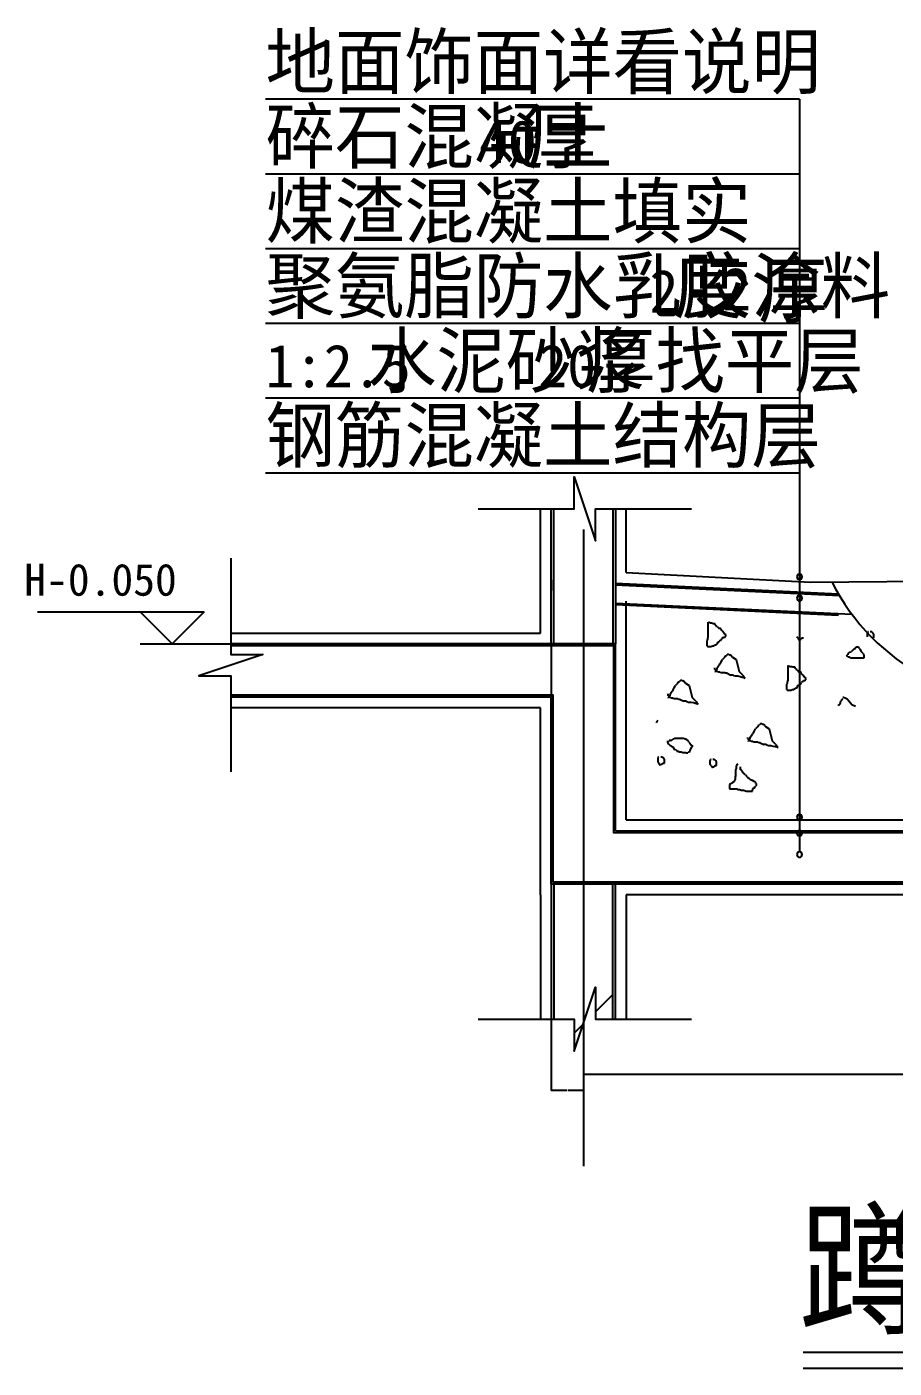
# Model space of a CAD drawing. Header units: metres. Extents: x -5542 to -2258, y 243 to 2755.
# Drawn here: x -5542 to -3918, y 243 to 2755 of the extents above; entities that cross this region are included whole.
import ezdxf

# ---------------------------------------------------------------- set-up
doc = ezdxf.new("R2010")
doc.units = ezdxf.units.M
for name, color, linetype in [('DOTE', 1, 'Continuous'), ('PUB_DIM', 3, 'Continuous'), ('PUB_TEXT', 7, 'Continuous'), ('PUB_WALL', 255, 'Continuous'), ('S_FLOOR', 2, 'Continuous'), ('S_SURFACE', 6, 'Continuous'), ('S_WALL', 255, 'Continuous')]:
    doc.layers.add(name, color=color, linetype=linetype)
doc.dimstyles.get("Standard").update_dxf_attribs({"dimtxt": 2.5, "dimasz": 2.5, "dimexe": 1.25, "dimexo": 0.625, "dimtad": 1, "dimcen": 2.5, "dimazin": 3, "dimtfac": 1, "dimtmove": 0, "dimatfit": 3})

# ---------------------------------------------------------------- blocks, each defined once
blk = doc.blocks.new('*D1')
for p, q in [((-4560, 1720), (-4560, 1700)), ((-4560.25, 1700), (-4560.5, 1700)), ((-4560, 1600), (-4560, 1700)), ((-4560, 1700), (-4560, 1700)), ((-4559.75, 1700), (-4559.5, 1700))]:
    blk.add_line(p, q)
at = {"layer": 'Defpoints'}
for p in [(-4560, 1720), (-4560, 1700), (-4560, 1600)]:
    blk.add_point(p, dxfattribs=at)
at = {"layer": 'PUB_DIM', "insert": (-4560, 1701.125), "char_height": 1, "attachment_point": 5}
blk.add_mtext('0', dxfattribs=at)
blk = doc.blocks.new('*D2')
for p, q in [((-4560, 1600), (-4560, 1375)), ((-4560.25, 1375), (-4560.5, 1375)), ((-4560, 1150), (-4560, 1375)), ((-4560, 1375), (-4560, 1375)), ((-4559.75, 1375), (-4559.5, 1375))]:
    blk.add_line(p, q)
at = {"layer": 'Defpoints'}
for p in [(-4560, 1600), (-4560, 1375), (-4560, 1150)]:
    blk.add_point(p, dxfattribs=at)
at = {"layer": 'PUB_DIM', "insert": (-4560, 1376.125), "char_height": 1, "attachment_point": 5}
blk.add_mtext('350', dxfattribs=at)
blk = doc.blocks.new('*D3')
for p, q in [((-4560, 1250), (-4560, 1220)), ((-4560.25, 1220), (-4560.5, 1220)), ((-4560, 1150), (-4560, 1220)), ((-4560, 1220), (-4560, 1220)), ((-4559.75, 1220), (-4559.5, 1220))]:
    blk.add_line(p, q)
at = {"layer": 'Defpoints'}
for p in [(-4560, 1250), (-4560, 1220), (-4560, 1150)]:
    blk.add_point(p, dxfattribs=at)
at = {"layer": 'PUB_DIM', "insert": (-4560, 1221.125), "char_height": 1, "attachment_point": 5}
blk.add_mtext('0', dxfattribs=at)
blk = doc.blocks.new('*D6')
for p, q in [((-4500, 1150), (-4500, 793.55)), ((-3000, 1150), (-3000, 793.55)), ((-3752, 793.55), (-4500.25, 793.55)), ((-2999.75, 793.55), (-3748, 793.55))]:
    blk.add_line(p, q)
at = {"layer": 'Defpoints'}
for p in [(-4500, 1150), (-3000, 1150), (-3000, 793.55)]:
    blk.add_point(p, dxfattribs=at)
at = {"layer": 'PUB_DIM', "insert": (-3750, 793.55), "char_height": 1, "attachment_point": 5}
blk.add_mtext('1500', dxfattribs=at)
blk = doc.blocks.new('*D7')
for p, q in [((-4560, 1150), (-4560, 763.56)), ((-4500, 1150), (-4500, 763.56)), ((-4531, 763.56), (-4560.25, 763.56)), ((-4499.75, 763.56), (-4529, 763.56))]:
    blk.add_line(p, q)
at = {"layer": 'Defpoints'}
for p in [(-4560, 1150), (-4500, 1150), (-4500, 763.56)]:
    blk.add_point(p, dxfattribs=at)
at = {"layer": 'PUB_DIM', "insert": (-4530, 763.56), "char_height": 1, "attachment_point": 5}
blk.add_mtext('60', dxfattribs=at)

msp = doc.modelspace()

# ---------------------------------------------------------------- hatches: boundary and pattern name
at = {"layer": 'S_SURFACE'}
h = msp.add_hatch(dxfattribs=at)
h.set_pattern_fill('ANSI31', scale=300)
h.paths.add_polyline_path([(-4445, 1852.81), (-4477.25, 1852.81), (-4477.25, 1792.81), (-4500, 1861.07), (-4500, 1600), (-4445, 1600)])
h.paths.add_polyline_path([(-4555, 1600), (-4500, 1600), (-4500, 1861.07), (-4517.25, 1912.81), (-4517.25, 1852.81), (-4555, 1852.81)])
h = msp.add_hatch(dxfattribs=at)
h.set_pattern_fill('ANSI31', scale=300)
h.paths.add_polyline_path([(-4445, 897.19), (-4477.25, 897.19), (-4477.25, 957.19), (-4500, 888.93), (-4500, 1150), (-4445, 1150)])
h.paths.add_polyline_path([(-4555, 1150), (-4500, 1150), (-4500, 888.93), (-4517.25, 837.19), (-4517.25, 897.19), (-4555, 897.19)])

# ---------------------------------------------------------------- linework, layer by layer
for points in [[(-4088.2, 273.76), (-3438.08, 273.76)], [(-4088.2, 243.48), (-3438.08, 243.48)]]:
    msp.add_lwpolyline(points)
at = {"layer": 'DOTE'}
msp.add_line((-4500, 1814.15), (-4500, 621.87), dxfattribs=at)
at = {"layer": 'PUB_DIM'}
for p, q in [((-5522.57, 1660), (-5210, 1660)), ((-5270, 1600), (-5330, 1660)), ((-5210, 1660), (-5270, 1600)), ((-5330, 1600), (-5010, 1600))]:
    msp.add_line(p, q, dxfattribs=at)
at = {"layer": 'PUB_WALL'}
for points in [[(-4555, 1600), (-4555, 1852.81)], [(-4445, 1852.81), (-4445, 1600)], [(-4440.14, 1710.34), (-4020.31, 1690.34)], [(-4439.86, 1676.33), (-3996.34, 1655.21)], [(-5160, 1596.5), (-4443.5, 1596.5), (-4443.5, 1246.5), (-3076.5, 1246.5), (-3076.5, 1596.5), (-2903.5, 1596.5), (-2903.5, 1053.5), (-3076.5, 1053.5), (-3076.5, 1153.5), (-4556.5, 1153.5), (-4556.5, 1503.5), (-5160, 1503.5)], [(-4555, 1150), (-4555, 897.19)], [(-4445, 897.19), (-4445, 1150)]]:
    msp.add_lwpolyline(points, dxfattribs=at)
at = {"layer": 'S_FLOOR'}
for p, q in [((-4440, 1713.33), (-4022.18, 1693.44)), ((-4440, 1673.33), (-4021.96, 1653.43)), ((-4440, 1600), (-5160, 1600)), ((-4440, 1250), (-4440, 1600)), ((-4560, 1500), (-5160, 1500)), ((-4560, 1150), (-4560, 1500)), ((-4440, 1250), (-3080, 1250)), ((-3080, 1150), (-4560, 1150))]:
    msp.add_line(p, q, dxfattribs=at)
at = {"layer": 'S_SURFACE'}
for p, q in [((-5095.22, 2620.3), (-4095.22, 2620.3)), ((-4095.22, 2620), (-4095.22, 1210.3)), ((-5095.22, 2480.3), (-4095.22, 2480.3)), ((-5095.22, 2340.3), (-4095.22, 2340.3)), ((-5095.22, 2200.3), (-4095.22, 2200.3)), ((-5095.22, 2060.3), (-4095.22, 2060.3)), ((-5095.22, 1920.3), (-4095.22, 1920.3)), ((-4580, 1620), (-4580, 1852.81)), ((-4420, 1733.49), (-4420, 1852.81)), ((-4420, 1733.49), (-4074.66, 1715.57)), ((-4074.66, 1715.57), (-3400, 1720)), ((-4420, 1270), (-4420, 1680)), ((-4266.66, 1640.66), (-4266.66, 1611.52)), ((-4264.42, 1639.54), (-4265.54, 1639.54)), ((-4262.18, 1638.42), (-4264.42, 1639.54)), ((-4258.81, 1638.42), (-4262.18, 1638.42)), ((-4257.69, 1637.3), (-4258.81, 1638.42)), ((-4253.21, 1637.3), (-4257.69, 1637.3)), ((-4253.21, 1635.06), (-4253.21, 1637.3)), ((-4252.09, 1635.06), (-4253.21, 1635.06)), ((-4252.09, 1635.06), (-4250.97, 1633.94)), ((-4249.84, 1631.7), (-4250.97, 1633.94)), ((-5160, 1620), (-4580, 1620)), ((-4266.66, 1611.52), (-4267.78, 1610.4)), ((-4267.78, 1610.4), (-4267.78, 1607.04)), ((-4248.72, 1631.7), (-4249.84, 1631.7)), ((-4248.72, 1631.7), (-4245.36, 1628.33)), ((-4243.12, 1628.33), (-4245.36, 1628.33)), ((-4242, 1627.21), (-4243.12, 1628.33)), ((-4240.87, 1624.97), (-4242, 1627.21)), ((-4242, 1607.04), (-4240.87, 1609.28)), ((-4238.63, 1622.73), (-4240.87, 1624.97)), ((-4238.63, 1611.52), (-4240.87, 1609.28)), ((-4236.39, 1619.37), (-4238.63, 1622.73)), ((-4238.63, 1611.52), (-4237.51, 1611.52)), ((-4237.51, 1611.52), (-4237.51, 1612.64)), ((-4237.51, 1612.64), (-4234.15, 1612.64)), ((-4234.15, 1618.25), (-4236.39, 1619.37)), ((-4233.03, 1616.01), (-4234.15, 1618.25)), ((-4234.15, 1612.64), (-4234.15, 1613.76)), ((-4234.15, 1613.76), (-4233.03, 1613.76)), ((-4233.03, 1613.76), (-4233.03, 1616.01)), ((-4097.93, 1610.91), (-4100.17, 1613.15)), ((-4097.93, 1610.91), (-4097.93, 1609.79)), ((-4097.93, 1609.79), (-4096.81, 1608.67)), ((-4096.81, 1608.67), (-4096.81, 1607.55)), ((-4095.69, 1607.55), (-4094.56, 1608.67)), ((-4094.56, 1608.67), (-4092.32, 1608.67)), ((-4090.08, 1610.91), (-4092.32, 1608.67)), ((-4090.08, 1610.91), (-4087.84, 1610.91)), ((-3967.27, 1622.12), (-3968.39, 1619.88)), ((-3968.39, 1619.88), (-3968.39, 1613.15)), ((-3966.15, 1622.12), (-3967.27, 1622.12)), ((-3959.42, 1622.12), (-3962.79, 1622.12)), ((-3959.42, 1621), (-3959.42, 1622.12)), ((-3958.3, 1621), (-3959.42, 1621)), ((-3957.18, 1619.88), (-3958.3, 1621)), ((-3956.06, 1617.64), (-3957.18, 1619.88)), ((-3956.06, 1610.91), (-3956.06, 1617.64)), ((-4267.78, 1607.04), (-4268.9, 1605.92)), ((-4268.9, 1605.92), (-4268.9, 1595.83)), ((-4268.9, 1595.83), (-4267.78, 1595.83)), ((-4267.78, 1595.83), (-4267.78, 1594.71)), ((-4267.78, 1594.71), (-4261.06, 1594.71)), ((-4261.06, 1594.71), (-4257.69, 1595.83)), ((-4257.69, 1595.83), (-4255.45, 1595.83)), ((-4250.97, 1598.07), (-4255.45, 1595.83)), ((-4248.72, 1600.31), (-4250.97, 1598.07)), ((-4248.72, 1602.56), (-4246.48, 1603.68)), ((-4248.72, 1600.31), (-4248.72, 1602.56)), ((-4246.48, 1603.68), (-4245.36, 1603.68)), ((-4244.24, 1605.92), (-4245.36, 1604.8)), ((-4245.36, 1603.68), (-4245.36, 1604.8)), ((-4244.24, 1605.92), (-4242, 1607.04)), ((-4096.81, 1607.55), (-4095.69, 1607.55)), ((-4003.75, 1580.65), (-4002.62, 1582.89)), ((-4002.62, 1582.89), (-4001.5, 1584.01)), ((-4001.5, 1584.01), (-3998.14, 1585.13)), ((-3992.53, 1590.74), (-3998.14, 1585.13)), ((-3992.53, 1590.74), (-3990.29, 1591.86)), ((-3990.29, 1591.86), (-3989.17, 1594.1)), ((-3989.17, 1594.1), (-3984.68, 1594.1)), ((-3984.68, 1594.1), (-3984.68, 1592.98)), ((-3982.44, 1590.74), (-3984.68, 1592.98)), ((-3982.44, 1590.74), (-3980.2, 1586.26)), ((-3975.71, 1581.77), (-3980.2, 1586.26)), ((-4248.62, 1555.93), (-4246.38, 1559.29)), ((-4246.38, 1559.29), (-4245.26, 1560.41)), ((-4245.26, 1560.41), (-4244.14, 1562.65)), ((-4244.14, 1562.65), (-4241.9, 1566.02)), ((-4241.9, 1566.02), (-4239.65, 1570.5)), ((-4235.17, 1574.98), (-4239.65, 1570.5)), ((-4235.17, 1574.98), (-4234.05, 1577.22)), ((-4234.05, 1577.22), (-4231.8, 1578.34)), ((-4229.56, 1580.59), (-4231.8, 1578.34)), ((-4229.56, 1580.59), (-4227.32, 1580.59)), ((-4227.32, 1580.59), (-4226.2, 1579.47)), ((-4226.2, 1579.47), (-4223.96, 1579.47)), ((-4223.96, 1579.47), (-4222.84, 1577.22)), ((-4222.84, 1577.22), (-4220.59, 1574.98)), ((-4220.59, 1574.98), (-4213.87, 1570.5)), ((-4213.87, 1570.5), (-4208.26, 1548.08)), ((-4116.99, 1559.36), (-4116.99, 1530.22)), ((-4114.75, 1558.24), (-4115.87, 1558.24)), ((-4112.5, 1557.11), (-4114.75, 1558.24)), ((-4005.99, 1577.29), (-4007.11, 1578.41)), ((-4005.99, 1576.17), (-4005.99, 1577.29)), ((-4004.87, 1576.17), (-4005.99, 1576.17)), ((-4003.75, 1575.05), (-4004.87, 1576.17)), ((-4003.75, 1579.53), (-4003.75, 1580.65)), ((-4001.5, 1575.05), (-4003.75, 1575.05)), ((-4000.38, 1573.93), (-4001.5, 1575.05)), ((-3998.14, 1572.81), (-4000.38, 1573.93)), ((-3974.59, 1572.81), (-3998.14, 1572.81)), ((-3975.71, 1581.77), (-3975.71, 1580.65)), ((-3975.71, 1580.65), (-3974.59, 1579.53)), ((-3974.59, 1579.53), (-3974.59, 1572.81)), ((-4254.23, 1554.81), (-4254.23, 1552.57)), ((-4254.23, 1552.57), (-4253.11, 1551.45)), ((-4253.11, 1551.45), (-4249.74, 1551.45)), ((-4253.11, 1548.08), (-4253.11, 1546.96)), ((-4248.62, 1548.08), (-4253.11, 1548.08)), ((-4249.74, 1551.45), (-4248.62, 1555.93)), ((-4247.5, 1546.96), (-4248.62, 1548.08)), ((-4244.14, 1546.96), (-4247.5, 1546.96)), ((-4243.02, 1545.84), (-4244.14, 1546.96)), ((-4235.17, 1545.84), (-4243.02, 1545.84)), ((-4234.05, 1544.72), (-4235.17, 1545.84)), ((-4230.68, 1544.72), (-4234.05, 1544.72)), ((-4230.68, 1544.72), (-4223.96, 1541.36)), ((-4219.47, 1541.36), (-4223.96, 1541.36)), ((-4218.35, 1540.24), (-4219.47, 1541.36)), ((-4214.99, 1539.12), (-4218.35, 1540.24)), ((-4210.5, 1539.12), (-4214.99, 1539.12)), ((-4206.02, 1538), (-4210.5, 1539.12)), ((-4201.53, 1541.36), (-4208.26, 1548.08)), ((-4202.65, 1536.88), (-4206.02, 1538)), ((-4200.41, 1536.88), (-4202.65, 1536.88)), ((-4201.53, 1541.36), (-4199.29, 1536.88)), ((-4198.17, 1535.75), (-4200.41, 1536.88)), ((-4199.29, 1536.88), (-4197.05, 1535.75)), ((-4197.05, 1535.75), (-4198.17, 1535.75)), ((-4109.14, 1557.11), (-4112.5, 1557.11)), ((-4108.02, 1555.99), (-4109.14, 1557.11)), ((-4103.53, 1555.99), (-4108.02, 1555.99)), ((-4103.53, 1553.75), (-4103.53, 1555.99)), ((-4102.41, 1553.75), (-4103.53, 1553.75)), ((-4102.41, 1553.75), (-4101.29, 1552.63)), ((-4100.17, 1550.39), (-4101.29, 1552.63)), ((-4099.05, 1550.39), (-4100.17, 1550.39)), ((-4099.05, 1550.39), (-4095.69, 1547.03)), ((-4093.44, 1547.03), (-4095.69, 1547.03)), ((-4092.32, 1545.91), (-4093.44, 1547.03)), ((-4091.2, 1543.66), (-4092.32, 1545.91)), ((-4088.96, 1541.42), (-4091.2, 1543.66)), ((-4086.72, 1538.06), (-4088.96, 1541.42)), ((-4084.47, 1536.94), (-4086.72, 1538.06)), ((-4083.35, 1534.7), (-4084.47, 1536.94)), ((-4084.47, 1531.34), (-4084.47, 1532.46)), ((-4084.47, 1532.46), (-4083.35, 1532.46)), ((-4083.35, 1532.46), (-4083.35, 1534.7)), ((-4337.6, 1502.66), (-4336.48, 1507.14)), ((-4336.48, 1507.14), (-4334.23, 1510.51)), ((-4334.23, 1510.51), (-4333.11, 1511.63)), ((-4333.11, 1511.63), (-4331.99, 1513.87)), ((-4331.99, 1513.87), (-4329.75, 1517.23)), ((-4329.75, 1517.23), (-4327.51, 1521.71)), ((-4323.02, 1526.2), (-4327.51, 1521.71)), ((-4323.02, 1526.2), (-4321.9, 1528.44)), ((-4321.9, 1528.44), (-4319.66, 1529.56)), ((-4317.41, 1531.8), (-4319.66, 1529.56)), ((-4317.41, 1531.8), (-4315.17, 1531.8)), ((-4315.17, 1531.8), (-4314.05, 1530.68)), ((-4314.05, 1530.68), (-4311.81, 1530.68)), ((-4311.81, 1530.68), (-4310.69, 1528.44)), ((-4310.69, 1528.44), (-4308.44, 1526.2)), ((-4308.44, 1526.2), (-4301.72, 1521.71)), ((-4301.72, 1521.71), (-4296.11, 1499.3)), ((-4118.11, 1525.73), (-4119.23, 1524.61)), ((-4119.23, 1524.61), (-4119.23, 1514.52)), ((-4119.23, 1514.52), (-4118.11, 1514.52)), ((-4116.99, 1530.22), (-4118.11, 1529.09)), ((-4118.11, 1529.09), (-4118.11, 1525.73)), ((-4118.11, 1514.52), (-4118.11, 1513.4)), ((-4118.11, 1513.4), (-4111.38, 1513.4)), ((-4111.38, 1513.4), (-4108.02, 1514.52)), ((-4108.02, 1514.52), (-4105.78, 1514.52)), ((-4101.29, 1516.77), (-4105.78, 1514.52)), ((-4099.05, 1519.01), (-4101.29, 1516.77)), ((-4099.05, 1521.25), (-4096.81, 1522.37)), ((-4099.05, 1519.01), (-4099.05, 1521.25)), ((-4096.81, 1522.37), (-4095.69, 1522.37)), ((-4094.56, 1524.61), (-4095.69, 1523.49)), ((-4095.69, 1522.37), (-4095.69, 1523.49)), ((-4094.56, 1524.61), (-4092.32, 1525.73)), ((-4092.32, 1525.73), (-4091.2, 1527.97)), ((-4088.96, 1530.22), (-4091.2, 1527.97)), ((-4088.96, 1530.22), (-4087.84, 1530.22)), ((-4087.84, 1530.22), (-4087.84, 1531.34)), ((-4087.84, 1531.34), (-4084.47, 1531.34)), ((-4342.08, 1506.02), (-4342.08, 1503.78)), ((-4342.08, 1503.78), (-4340.96, 1502.66)), ((-4340.96, 1502.66), (-4337.6, 1502.66)), ((-4336.48, 1499.3), (-4340.96, 1499.3)), ((-4340.96, 1499.3), (-4340.96, 1498.18)), ((-4335.35, 1498.18), (-4336.48, 1499.3)), ((-4331.99, 1498.18), (-4335.35, 1498.18)), ((-4330.87, 1497.06), (-4331.99, 1498.18)), ((-4323.02, 1497.06), (-4330.87, 1497.06)), ((-4321.9, 1495.94), (-4323.02, 1497.06)), ((-4318.54, 1495.94), (-4321.9, 1495.94)), ((-4318.54, 1495.94), (-4311.81, 1492.57)), ((-4307.32, 1492.57), (-4311.81, 1492.57)), ((-4306.2, 1491.45), (-4307.32, 1492.57)), ((-4302.84, 1490.33), (-4306.2, 1491.45)), ((-4298.35, 1490.33), (-4302.84, 1490.33)), ((-4293.87, 1489.21), (-4298.35, 1490.33)), ((-4289.38, 1492.57), (-4296.11, 1499.3)), ((-4290.51, 1488.09), (-4293.87, 1489.21)), ((-4288.26, 1488.09), (-4290.51, 1488.09)), ((-4289.38, 1492.57), (-4287.14, 1488.09)), ((-4286.02, 1486.97), (-4288.26, 1488.09)), ((-4287.14, 1488.09), (-4284.9, 1486.97)), ((-4284.9, 1486.97), (-4286.02, 1486.97)), ((-4022.81, 1484.26), (-4021.68, 1486.5)), ((-4021.68, 1486.5), (-4019.44, 1486.5)), ((-4019.44, 1486.5), (-4018.32, 1488.75)), ((-4018.32, 1488.75), (-4018.32, 1492.11)), ((-4018.32, 1492.11), (-4017.2, 1492.11)), ((-4017.2, 1493.23), (-4016.08, 1494.35)), ((-4017.2, 1492.11), (-4017.2, 1493.23)), ((-4016.08, 1494.35), (-4016.08, 1495.47)), ((-4016.08, 1495.47), (-4014.96, 1495.47)), ((-4014.96, 1495.47), (-4014.96, 1496.59)), ((-4014.96, 1496.59), (-4013.84, 1496.59)), ((-4013.84, 1499.95), (-4012.71, 1499.95)), ((-4012.71, 1499.95), (-4009.35, 1498.83)), ((-4009.35, 1498.83), (-4005.99, 1496.59)), ((-4005.99, 1496.59), (-4002.62, 1493.23)), ((-4002.62, 1493.23), (-3997.02, 1486.5)), ((-3997.02, 1486.5), (-3990.29, 1483.14)), ((-4580, 1480), (-5160, 1480)), ((-4580, 1130), (-4580, 1480)), ((-4362.26, 1454.47), (-4363.38, 1452.23)), ((-4362.26, 1454.47), (-4360.02, 1456.71)), ((-4183.44, 1430.32), (-4182.32, 1432.56)), ((-4182.32, 1432.56), (-4180.07, 1435.92)), ((-4180.07, 1435.92), (-4177.83, 1440.41)), ((-4173.35, 1444.89), (-4177.83, 1440.41)), ((-4173.35, 1444.89), (-4172.23, 1447.13)), ((-4172.23, 1447.13), (-4169.98, 1448.25)), ((-4167.74, 1450.5), (-4169.98, 1448.25)), ((-4167.74, 1450.5), (-4165.5, 1450.5)), ((-4165.5, 1450.5), (-4164.38, 1449.37)), ((-4164.38, 1449.37), (-4162.13, 1449.37)), ((-4162.13, 1449.37), (-4161.01, 1447.13)), ((-4161.01, 1447.13), (-4158.77, 1444.89)), ((-4158.77, 1444.89), (-4152.04, 1440.41)), ((-4152.04, 1440.41), (-4146.44, 1417.99)), ((-4342.65, 1417.99), (-4342.65, 1415.75)), ((-4342.65, 1415.75), (-4341.53, 1414.63)), ((-4341.53, 1414.63), (-4340.41, 1412.39)), ((-4340.41, 1412.39), (-4338.17, 1410.15)), ((-4339.29, 1419.11), (-4339.29, 1416.87)), ((-4334.8, 1419.11), (-4339.29, 1419.11)), ((-4338.17, 1410.15), (-4332.56, 1406.78)), ((-4334.8, 1419.11), (-4332.56, 1421.35)), ((-4330.32, 1421.35), (-4332.56, 1421.35)), ((-4332.56, 1406.78), (-4329.2, 1402.3)), ((-4329.2, 1422.48), (-4330.32, 1421.35)), ((-4312.38, 1422.48), (-4329.2, 1422.48)), ((-4309.01, 1421.35), (-4312.38, 1422.48)), ((-4306.77, 1421.35), (-4309.01, 1421.35)), ((-4305.65, 1419.11), (-4306.77, 1421.35)), ((-4303.41, 1419.11), (-4305.65, 1419.11)), ((-4303.41, 1417.99), (-4303.41, 1419.11)), ((-4302.29, 1416.87), (-4303.41, 1417.99)), ((-4302.29, 1415.75), (-4302.29, 1416.87)), ((-4302.29, 1415.75), (-4300.04, 1413.51)), ((-4300.04, 1412.39), (-4300.04, 1413.51)), ((-4300.04, 1412.39), (-4297.8, 1410.15)), ((-4296.68, 1410.15), (-4297.8, 1410.15)), ((-4297.8, 1405.66), (-4296.68, 1406.78)), ((-4296.68, 1410.15), (-4295.56, 1409.03)), ((-4296.68, 1406.78), (-4295.56, 1406.78)), ((-4295.56, 1406.78), (-4295.56, 1409.03)), ((-4192.41, 1424.72), (-4192.41, 1422.48)), ((-4192.41, 1422.48), (-4191.29, 1421.35)), ((-4191.29, 1421.35), (-4187.92, 1421.35)), ((-4191.29, 1417.99), (-4191.29, 1416.87)), ((-4186.8, 1417.99), (-4191.29, 1417.99)), ((-4187.92, 1421.35), (-4186.8, 1425.84)), ((-4186.8, 1425.84), (-4184.56, 1429.2)), ((-4185.68, 1416.87), (-4186.8, 1417.99)), ((-4182.32, 1416.87), (-4185.68, 1416.87)), ((-4184.56, 1429.2), (-4183.44, 1430.32)), ((-4181.2, 1415.75), (-4182.32, 1416.87)), ((-4173.35, 1415.75), (-4181.2, 1415.75)), ((-4172.23, 1414.63), (-4173.35, 1415.75)), ((-4168.86, 1414.63), (-4172.23, 1414.63)), ((-4168.86, 1414.63), (-4162.13, 1411.27)), ((-4157.65, 1411.27), (-4162.13, 1411.27)), ((-4156.53, 1410.15), (-4157.65, 1411.27)), ((-4153.16, 1409.03), (-4156.53, 1410.15)), ((-4148.68, 1409.03), (-4153.16, 1409.03)), ((-4144.2, 1407.91), (-4148.68, 1409.03)), ((-4139.71, 1411.27), (-4146.44, 1417.99)), ((-4140.83, 1406.78), (-4144.2, 1407.91)), ((-4138.59, 1406.78), (-4140.83, 1406.78)), ((-4139.71, 1411.27), (-4137.47, 1406.78)), ((-4136.35, 1405.66), (-4138.59, 1406.78)), ((-4137.47, 1406.78), (-4135.23, 1405.66)), ((-4359.47, 1387.73), (-4360.59, 1385.49)), ((-4360.59, 1385.49), (-4360.59, 1378.76)), ((-4358.35, 1387.73), (-4359.47, 1387.73)), ((-4351.62, 1387.73), (-4354.98, 1387.73)), ((-4351.62, 1386.61), (-4351.62, 1387.73)), ((-4350.5, 1386.61), (-4351.62, 1386.61)), ((-4349.38, 1385.49), (-4350.5, 1386.61)), ((-4348.26, 1383.25), (-4349.38, 1385.49)), ((-4348.26, 1376.52), (-4348.26, 1383.25)), ((-4329.2, 1402.3), (-4325.83, 1401.18)), ((-4325.83, 1401.18), (-4324.71, 1398.94)), ((-4324.71, 1398.94), (-4322.47, 1398.94)), ((-4322.47, 1398.94), (-4320.23, 1397.82)), ((-4320.23, 1397.82), (-4316.86, 1397.82)), ((-4316.86, 1397.82), (-4313.5, 1396.7)), ((-4313.5, 1396.7), (-4307.89, 1396.7)), ((-4307.89, 1396.7), (-4306.77, 1395.58)), ((-4306.77, 1395.58), (-4304.53, 1395.58)), ((-4302.29, 1397.82), (-4304.53, 1395.58)), ((-4302.29, 1397.82), (-4300.04, 1398.94)), ((-4297.8, 1405.66), (-4300.04, 1401.18)), ((-4300.04, 1398.94), (-4300.04, 1401.18)), ((-4261.92, 1383.25), (-4263.04, 1381.01)), ((-4260.8, 1383.25), (-4261.92, 1383.25)), ((-4254.07, 1383.25), (-4257.44, 1383.25)), ((-4254.07, 1382.13), (-4254.07, 1383.25)), ((-4252.95, 1382.13), (-4254.07, 1382.13)), ((-4251.83, 1381.01), (-4252.95, 1382.13)), ((-4135.23, 1405.66), (-4136.35, 1405.66)), ((-4358.35, 1376.52), (-4360.59, 1378.76)), ((-4358.35, 1376.52), (-4358.35, 1375.4)), ((-4358.35, 1375.4), (-4357.23, 1374.28)), ((-4357.23, 1374.28), (-4357.23, 1373.16)), ((-4357.23, 1373.16), (-4356.11, 1373.16)), ((-4356.11, 1373.16), (-4354.98, 1374.28)), ((-4354.98, 1374.28), (-4352.74, 1374.28)), ((-4350.5, 1376.52), (-4352.74, 1374.28)), ((-4350.5, 1376.52), (-4348.26, 1376.52)), ((-4263.04, 1381.01), (-4263.04, 1374.28)), ((-4260.8, 1372.04), (-4263.04, 1374.28)), ((-4260.8, 1372.04), (-4260.8, 1370.92)), ((-4260.8, 1370.92), (-4259.68, 1369.8)), ((-4259.68, 1369.8), (-4259.68, 1368.68)), ((-4259.68, 1368.68), (-4258.56, 1368.68)), ((-4258.56, 1368.68), (-4257.44, 1369.8)), ((-4257.44, 1369.8), (-4255.2, 1369.8)), ((-4252.95, 1372.04), (-4255.2, 1369.8)), ((-4252.95, 1372.04), (-4250.71, 1372.04)), ((-4250.71, 1378.76), (-4251.83, 1381.01)), ((-4250.71, 1372.04), (-4250.71, 1378.76)), ((-4213.71, 1366.44), (-4214.83, 1364.19)), ((-4214.83, 1364.19), (-4214.83, 1352.99)), ((-4212.59, 1373.16), (-4213.71, 1370.92)), ((-4213.71, 1370.92), (-4213.71, 1366.44)), ((-4212.59, 1373.16), (-4210.35, 1375.4)), ((-4205.86, 1364.19), (-4205.86, 1369.8)), ((-4204.74, 1364.19), (-4205.86, 1364.19)), ((-4203.62, 1363.07), (-4204.74, 1364.19)), ((-4203.62, 1361.95), (-4203.62, 1363.07)), ((-4202.5, 1361.95), (-4203.62, 1361.95)), ((-4201.38, 1359.71), (-4202.5, 1361.95)), ((-4201.38, 1358.59), (-4201.38, 1359.71)), ((-4201.38, 1358.59), (-4199.13, 1356.35)), ((-4224.92, 1337.29), (-4226.04, 1336.17)), ((-4226.04, 1336.17), (-4226.04, 1328.33)), ((-4223.8, 1337.29), (-4224.92, 1337.29)), ((-4223.8, 1338.42), (-4223.8, 1337.29)), ((-4222.68, 1338.42), (-4223.8, 1338.42)), ((-4221.56, 1339.54), (-4222.68, 1338.42)), ((-4219.32, 1339.54), (-4221.56, 1339.54)), ((-4219.32, 1340.66), (-4217.07, 1342.9)), ((-4219.32, 1340.66), (-4219.32, 1339.54)), ((-4215.95, 1346.26), (-4217.07, 1344.02)), ((-4217.07, 1344.02), (-4217.07, 1342.9)), ((-4214.83, 1352.99), (-4215.95, 1350.74)), ((-4215.95, 1350.74), (-4215.95, 1346.26)), ((-4196.89, 1355.23), (-4199.13, 1356.35)), ((-4196.89, 1355.23), (-4194.65, 1352.99)), ((-4193.53, 1352.99), (-4194.65, 1352.99)), ((-4193.53, 1350.74), (-4193.53, 1352.99)), ((-4192.41, 1350.74), (-4193.53, 1350.74)), ((-4191.29, 1348.5), (-4192.41, 1350.74)), ((-4189.04, 1347.38), (-4191.29, 1348.5)), ((-4189.04, 1347.38), (-4186.8, 1345.14)), ((-4183.44, 1344.02), (-4186.8, 1345.14)), ((-4180.07, 1341.78), (-4183.44, 1344.02)), ((-4177.83, 1340.66), (-4180.07, 1341.78)), ((-4178.95, 1332.81), (-4176.71, 1332.81)), ((-4178.95, 1330.57), (-4178.95, 1332.81)), ((-4176.71, 1338.42), (-4177.83, 1340.66)), ((-4175.59, 1338.42), (-4176.71, 1338.42)), ((-4175.59, 1335.05), (-4176.71, 1333.93)), ((-4176.71, 1332.81), (-4176.71, 1333.93)), ((-4175.59, 1335.05), (-4175.59, 1338.42)), ((-4226.04, 1328.33), (-4212.59, 1328.33)), ((-4212.59, 1328.33), (-4210.35, 1327.21)), ((-4210.35, 1327.21), (-4206.98, 1327.21)), ((-4206.98, 1327.21), (-4204.74, 1326.09)), ((-4204.74, 1326.09), (-4199.13, 1326.09)), ((-4199.13, 1326.09), (-4198.01, 1324.97)), ((-4198.01, 1324.97), (-4194.65, 1323.85)), ((-4194.65, 1323.85), (-4183.44, 1323.85)), ((-4181.2, 1329.45), (-4183.44, 1327.21)), ((-4183.44, 1323.85), (-4183.44, 1327.21)), ((-4181.2, 1329.45), (-4178.95, 1330.57)), ((-4420, 1270), (-3100, 1270)), ((-4580, 1130), (-4580, 897.19)), ((-3100, 1130), (-4420, 1130)), ((-4420, 1130), (-4420, 897.19))]:
    msp.add_line(p, q, dxfattribs=at)
for points in [[(-4697.25, 1852.81), (-4517.25, 1852.81), (-4517.25, 1912.81), (-4477.25, 1792.81), (-4477.25, 1852.81), (-4297.25, 1852.81)], [(-5160, 1760), (-5160, 1580), (-5100, 1580), (-5220, 1540), (-5160, 1540), (-5160, 1360)], [(-4697.25, 897.19), (-4517.25, 897.19), (-4517.25, 837.19), (-4477.25, 957.19), (-4477.25, 897.19), (-4297.25, 897.19)]]:
    msp.add_lwpolyline(points, dxfattribs=at)
for points in [[(-4100.22, 1725.3, 1), (-4090.22, 1725.3, 1)], [(-4100.22, 1685.3, 1), (-4090.22, 1685.3, 1)], [(-4100.22, 1275.3, 1), (-4090.22, 1275.3, 1)], [(-4100.22, 1245.3, 1), (-4090.22, 1245.3, 1)], [(-4100.22, 1205.3, 1), (-4090.22, 1205.3, 1)]]:
    msp.add_lwpolyline(points, format="xyb", close=True, dxfattribs=at)
msp.add_lwpolyline([(-4034.7, 1715.83, 0.31), (-3618.97, 1489.73, -0.24), (-3580, 1370, 0.38), (-3550, 1330, 0.38), (-3520, 1370, -0.17), (-3490, 1490, 0.26), (-3400, 1720)], format="xyb", dxfattribs=at)
at = {"layer": 'S_WALL'}
for p, q in [((-4560, 1600), (-4560, 1852.81)), ((-4440, 1852.81), (-4440, 1600)), ((-4560, 1150), (-4560, 897.19)), ((-4440, 897.19), (-4440, 1150))]:
    msp.add_line(p, q, dxfattribs=at)

# ---------------------------------------------------------------- texts
at = {"layer": 'PUB_DIM'}
msp.add_text('H-0.050', height=60, dxfattribs=at).set_placement((-5547.14, 1690))
at = {"layer": 'PUB_TEXT'}
for s, height, p in [('地面饰面详看说明', 100, (-5095.22, 2640.3)), ('碎石混凝土', 100, (-5095.22, 2500.3)), ('厚', 100, (-4606.04, 2500.3)), ('40', 80, (-4695.83, 2500.3)), ('煤渣混凝土填实', 100, (-5095.22, 2360.3)), ('聚氨脂防水乳胶涂料', 100, (-5095.22, 2220.3)), ('度', 100, (-4331.52, 2220.3)), ('厚', 100, (-4172.62, 2211.53)), ('2', 80, (-4376.23, 2220.3)), ('2', 80, (-4240.05, 2224.3)), ('水泥砂浆', 100, (-4905.02, 2080.3)), ('厚找平层', 100, (-4494.98, 2080.3)), ('1:2.5', 80, (-5095.22, 2080.3)), ('20', 80, (-4584.77, 2080.3)), ('钢筋混凝土结构层', 100, (-5095.22, 1940.3)), ('蹲器大样', 200, (-4096.67, 328.42))]:
    msp.add_text(s, height=height, dxfattribs=at).set_placement(p)

# ---------------------------------------------------------------- dimensions: what is measured, and where the dimension line sits
at = {"layer": 'PUB_DIM'}
for base, p1, p2, picture, middle in [((-4560, 1700), (-4560, 1600), (-4560, 1720), '*D1', (-4560, 1701.125)), ((-4560, 1220), (-4560, 1150), (-4560, 1250), '*D3', (-4560, 1221.125)), ((-4500, 763.56), (-4500, 1150), (-4560, 1150), '*D7', (-4530, 763.56)), ((-3000, 793.55), (-3000, 1150), (-4500, 1150), '*D6', (-3750, 793.55))]:
    dim = msp.add_linear_dim(base=base, p1=p1, p2=p2, dimstyle='Standard', dxfattribs=at)
    dim.commit()
    dim.dimension.update_dxf_attribs({"geometry": picture, "text_midpoint": middle})
dim = msp.add_linear_dim(base=(-4560, 1375), p1=(-4560, 1150), p2=(-4560, 1600), text='350', dimstyle='Standard', dxfattribs=at)
dim.commit()
dim.dimension.update_dxf_attribs({"geometry": '*D2', "text_midpoint": (-4560, 1376.125)})

doc.saveas('drawing.dxf')
